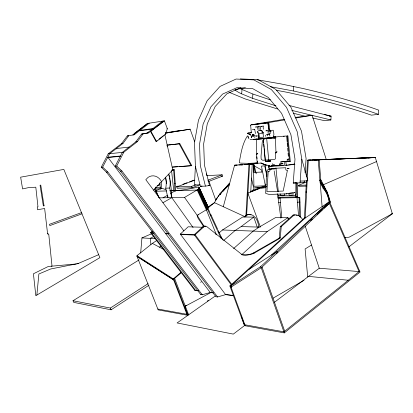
<?xml version="1.0" encoding="UTF-8"?>
<svg xmlns="http://www.w3.org/2000/svg" width="413" height="413" viewBox="0 0 413 413"><rect width="100%" height="100%" fill="white"/><g stroke="black" fill="none" stroke-linecap="round" stroke-linejoin="round"><path stroke-width="0.62" d="M295.878 182.536L295.842 194.585L295.259 195.612L278.847 195.674M270.789 132.63L270.474 133.513M250.536 125.284C250.526 122.46 251.538 136.703 251.434 132.052M248.203 137.152L248.032 136.404L248.182 137.07M284.825 161.302L284.676 164.689M239.421 161.973L239.494 161.266C241.047 152.495 242.529 143.357 247.537 135.774M322.099 206.65L320.008 180.073L321.159 180.28L327.7 193.527L330.224 201.936L329.197 202.628M300.158 181.095L307.861 180.811L301.805 159.17L297.184 131.628L286.524 107.411L271.382 89.544L253.84 79.89L236.081 79.038L220.036 86.425L207.176 100.71L198.483 120.116L194.497 142.681L195.406 166.398L194.404 185.009L199.954 184.802M250.737 192.128L252.245 163.92L234.589 165.174L223.299 206.722M326.193 192.221L327.158 192.313L326.187 192.205L328.02 196.965L329.254 201.849L329.982 202.716L360.043 272.038L284.294 332.899L244.455 325.63L229.891 285.966L304.438 217.961L306.446 180.589M306.652 176.769L307.54 160.208L375.314 157.523L392.35 213.743L348.804 246.902M310.772 160.058L308.32 160.156L305.222 217.971L230.655 286.059L229.891 285.966L230.686 285.404M245.869 216.427L248.987 164.069L253.897 163.853L256.241 173.827M246.607 215.152L249.648 164.023M258.409 138.159L258.724 132.96M276.287 90.24L287.944 92.466A323.596 51.873 6 0 1 371.39 115.165L378.453 114.329L378.726 110.157L373.806 108.402A331.546 54.728 6.1 0 0 302.662 88.439L280.716 83.865L257.16 79.74M312.589 117.973L324.639 120.71L330.875 119.966L331.133 116.311L289.105 105.449M229.52 183.821L229.489 183.47L229.158 183.568L219.298 194.75L216.649 198.519L214.502 202.685L207.997 207.946M304.412 180.909L304.314 182.185L300.029 182.851L293.24 183.088L294.996 159.041L290.922 134.731L281.558 113.301L268.228 97.38L252.715 88.645L236.928 87.685L222.576 94.081L211.007 106.714L203.144 124.024L199.52 144.251L200.315 165.556L205.416 186.118L209.53 185.53L204.435 165.05L203.655 143.838L207.311 123.694L215.209 106.451L226.814 93.87L240.624 87.752M378.453 114.329L373.533 112.604A331.685 53.365 6 0 0 302.321 92.977L293.328 90.958L293.674 86.389M300.029 182.851L301.805 159.17M305.042 172.629L306.11 158.613L301.505 131.21L290.86 107.117L275.708 89.337L258.151 79.735L240.361 78.888M275.894 105.816L252.544 98.325L252.885 94.035L242.018 89.471A59.142 13.748 3.2 0 1 240.552 88.785M252.544 98.325L241.662 93.849L242.018 89.471M140.668 252.978L141.943 237.914L151.731 233.696M233.588 248.574L253.2 231.094L259.204 227.109L275.734 217.47L287.892 217.646L288.434 219.241L287.892 217.646L267.221 231.605L241.688 254.733L243.211 254.935A34.026 25.317 -89.2 0 0 253.252 253.055L278.729 238.42L279.271 237.857L280.272 226.587L293.013 215.121A12.917 9.101 -89.1 0 1 295.14 214.93M233.521 295.527L225.426 294.407L180.316 234.083L195.163 234.765L204.425 226.293A3.918 3.041 -88.1 0 1 206.887 226.696L242.137 254.718A34.078 25.332 -89.2 0 0 254.222 253.123L279.715 238.466L280.251 237.903L281.253 226.618L293.999 215.132A12.932 9.101 -89.1 0 1 297.179 215.111L298.212 215.457A12.932 9.101 -89.1 0 1 301.031 217.465L301.836 218.431A12.932 9.101 -89.1 0 1 302.553 219.52M36.86 295.052L38.879 273.984L50.722 268.971L77.949 263.613L98.666 254.666M203.583 226.474L198.638 219.081A8.926 4.089 40.7 0 1 197.161 215.338L206.35 209.742L207.615 208.632L208.312 207.372L199.118 187.357L198.472 187.058A3.278 0.976 -25 0 0 197.863 187.125L194.182 187.941A97.835 26.236 -23.8 0 1 186.253 189.422L184.379 189.712A97.835 26.236 -23.8 0 1 177.316 190.548L175.494 190.682M275.414 158.117C276.235 156.078 274.072 152.278 277.113 151.788L276.245 152.294M169.805 190.847L197.202 190.073L198.787 188.653L199.118 187.357M270.649 160.905L265.838 161.235L270.861 160.91M275.982 152.96L276.127 152.495M251.135 124.943L267.789 122.878L268.992 130.043L269.575 130.539L270.68 130.436M164.431 120.864L150.482 131.427L156.052 141.514L156.542 141.458L165.329 134.478L167.348 128.768L164.431 120.864L147.348 123.456L134.065 133.667L134.524 133.606M256.876 154.441L257.82 153.326L256.896 153.657L256.365 154.803L257.242 162.552M288.207 160.6L288.067 158.99L288.548 158.829M280.169 193.831C278.914 196.598 286.101 196.573 284.5 193.878M148.747 132.779L141.597 134.06L135.784 141.876L122.279 152.387L115.222 166.124L116.724 166.005L123.792 152.227L137.317 141.69L143.135 133.853L148.747 132.779L163.94 120.937M101.242 167.224L102.661 167.115L109.641 153.698L122.986 143.419L128.737 135.784L127.276 135.975L121.536 143.595L108.206 153.848L101.242 167.224L106.384 172.123L200.728 294.536L202.282 294.758L210.222 292.492L213.34 292.925M275.585 158.613L274.867 159.284L273.354 159.526L262.771 160.254L261.527 159.619L261.114 158.592L261.037 156.171L262.26 141.974C262.89 136.063 272.482 139.945 275.92 137.963M287.159 161.085L287.211 159.335L288.641 159.17M293.421 194.895L289.498 195.251L288.759 194.053L289.389 193.196L292.822 193.145L293.436 193.754M222.994 191.245L224.249 189.825M229.545 183.527L220.79 193.047L221.322 193.134M153.579 190.13L172.779 169.789L164.839 134.54L165.329 134.478M220.057 193.95L220.588 194.038C220.026 193.506 219.071 195.091 220.057 193.95L229.205 184.983M220.124 194.492L219.592 194.404L220.542 194.079L220.01 193.991M304.438 217.961L305.222 217.971L329.254 201.849L330.219 201.942L329.254 201.849L277.082 251.476L260.526 266.741L230.655 286.059L245.224 325.769M204.889 226.154A3.913 3.036 -88.1 0 0 203.475 226.262L194.218 234.723L231.378 285.058M180.316 234.083L188.168 226.794L203.088 227.284M329.347 203.304L329.982 202.716L329.295 203.191L359.073 271.578L319.259 268.223L274.242 302.44M310.545 220.635L312.445 218.89M317.184 214.517L322.398 209.711M323.823 208.4L329.982 202.716L277.866 252.42L261.326 267.701L231.048 287.138M271.372 255.11L329.254 201.849M152.727 231.533L151.37 232.751L195.679 290.473L198.225 290.607M198.152 290.819L194.843 290.36L150.564 232.715L152.371 231.089M223.619 240.552L235.198 230.439L241.146 226.572L253.758 217.135L257.366 227.439M219.107 232.875L222.468 229.979L242.761 216.97L253.758 217.135M244.052 217.057L246.933 214.6A12.065 8.941 -88.8 0 1 250.061 214.579M245.09 216.918L247.795 214.61A12.08 8.947 -88.8 0 1 250.923 214.59L252.911 215.39L255.492 217.692A12.08 8.947 -88.8 0 1 257.722 222.333A9.127 6.737 -88.8 0 1 258.579 225.472L258.646 226.138A9.127 6.737 -88.8 0 1 258.667 227.491M181.741 272.322L173.894 279.018L173.259 278.94L136.971 255.683L152.366 243.381L156.651 240.572M173.403 279.694L173.259 278.94L181.08 272.27M159.485 247.186L160.987 245.972M173.739 279.906L137.137 256.427L137.384 256.23L137.039 256.437L158.179 309.895L187.894 315.315L173.894 279.018L174.658 278.512L188.643 314.789M359.728 271.052L283.922 331.845L244.857 324.778M156.052 141.514L157.028 140.74M158.979 139.191L163.372 135.701M147.204 132.986L162.376 121.174L162.608 121.603M127.276 135.975L134.277 134.726L149.294 123.162M147.808 123.384L132.81 134.922L134.277 134.726M244.455 325.63L233.309 334.112L177.1 322.935L215.359 295.93M250.567 191.782L254.021 189.247L265.977 187.657M284.707 331.216L262.043 267.139L261.217 267.722L284.294 332.899M231.295 286.978L231.652 286.725M207.28 301.077L208.333 300.334M200.599 282.332L201.379 281.8M208.075 206.898L214.502 202.685L244.677 216.541M198.126 189.345L184.554 197.44L159.263 197.858L154.591 189.108M139.047 259.932L73.013 300.747L73.705 302.378L111.076 309.807L148.897 285.259M73.013 300.747L110.354 308.052L148.097 283.633M260.97 267.825L262.043 267.139M248.832 269.457L277.082 251.476L277.866 252.42L276.307 253.406M311.51 245.017L305.119 248.962L307.695 277.015M273.008 298.191L304.02 280.303M162.954 202.737L171.782 197.651A26.014 5.374 81.7 0 0 169.991 180.419M163.032 197.796L167.363 195.323M170.615 193.47L175.489 190.687L175.737 191.198M51.305 266.204L52.012 266.075L48.78 234.45L48.073 234.558L47.96 233.459L47.572 233.665L44.64 208.488L37.568 209.752L37.253 206.913L37.975 206.81L35.807 187.187L28.445 187.647L22.581 188.911L20.65 177.172L63.845 169.413L99.889 257.66L35.817 295.667L33.417 273.783L48.295 266.478L75.997 263.995M186.361 305.527L184.57 306.482L187.93 315.207M184.528 306.591L211.348 292.285M272.379 163.734L272.193 164.147L274.588 164.751M150.921 244.579L150.28 238.286L153.615 236.572M323.384 184.725L376.532 161.55M306.126 191.926L305.832 192.055L306.611 192.04M306.405 186.098L298.697 186.34L298.48 185.365L306.709 181.875M265.079 185.246L266.266 184.766M247.542 193.181L247.248 193.299L259.674 188.467L259.457 187.543L266.39 186.65M250.67 191.9L259.013 188.488L258.719 187.234M194.869 180.151L176.805 186.903L177.151 188.282L192.06 187.765L199.815 184.812M208.162 181.637L222.478 176.191L222.148 174.813L206.913 175.644L206.263 173.837M176.805 186.903L191.709 186.351L195.891 184.766M207.827 180.244L222.148 174.813M176.325 186.717L178.132 186.041M182.944 184.244L187.156 182.67M189.567 181.772L193.78 180.197M81.495 212.623L49.477 224.3L49.839 225.591L81.986 213.826M157.126 185.757L160.146 184.652M268.197 133.781L267.965 130.849M283.375 165.133L270.918 165.897L277.98 165.437M260.562 129.61L260.149 126.492M263.349 129.274L263.122 126.357M254.775 137.544L254.821 136.414M115.222 166.124L120.441 171.158L215.947 296.73L217.579 296.968L225.586 294.624L233.681 295.744M265.492 136.367L265.564 135.227M270.763 130.425L270.463 130.513L273.055 130.209L273.38 130.513L273.938 134.39L273.194 137.188L250.087 139.666M200.728 294.536L201.947 294.19M76.803 263.84L78.439 263.401M269.601 169.304L267.242 170.027L266.308 179.092L265.678 193.408L269.188 194.446L286.054 193.878L295.042 192.375L294.185 192.417M172.159 167.131L191.808 165.685L179.846 143.714L167.069 145.133L167.25 146.398M235.498 89.559L245.389 87.742M269.23 165.267L269.343 166.46L286.224 165.443L294.588 164.095M269.343 166.46L270.608 166.232M277.216 193.635L277.872 197.306L297.597 196.903L297.355 183M277.872 197.306L278.574 197.182M269.049 134.483L268.465 134.586L269.297 134.493M285.667 161.349L280.473 162.046L284.206 161.442M47.557 233.526L47.96 233.459M284.392 119.238L251.31 124.793L268.047 122.692L284.48 119.92M295.775 118.015L312.12 115.258L326.327 159.717M252.018 164.229L253.267 164.018L248.987 164.069M266.54 130.745L265.884 130.854L268.435 130.529M170.115 144.803L170.791 144.695M167.069 145.133L179.846 143.714M266.963 134.731L267.872 134.628M299.967 202.096L297.406 202.225M165.51 132.826L179.412 130.58L178.359 130.72M166.124 133.027L190.125 129.176L194.704 141.85M165.288 133.192L190.125 129.176M261.708 126.275L261.057 126.378L263.577 126.042M256.215 126.956L255.564 127.059L258.058 126.729M297.019 197.76L299.807 197.62L300.514 217.341M280.855 218.136L278.083 198.013L299.807 197.62M293.24 183.088L295.687 182.706M278.083 198.013L280.267 197.884M174.88 190.956L174.58 183.537L175.251 183.439L174.343 169.8L172.175 169.939M195.406 166.398L200.326 186.294L202.081 186.041M152.908 128.546L139.924 130.379L140.157 130.797L153.146 128.975M166.857 128.835L167.348 128.768M141.597 134.06L143.135 133.853M172.045 169.991L174.343 169.8M295.135 117.437L312.12 115.258M285.879 161.772L290.298 161.437L287.907 135.975L287.18 136.047L289.57 161.529L285.879 161.772L286.224 165.443M289.57 161.529L290.298 161.437M252.054 124.669L268.796 122.563L269.916 130.823M266.468 134.819L267.438 134.762L267.67 135.82M329.28 116.28L331.154 116.048L324.288 114.484M258.295 126.719L260.185 126.461M256.865 187.652L264.97 186.661M265.063 186.764L256.545 187.812L254.532 187.321M121.536 143.595L122.986 143.419M135.784 141.876L137.317 141.69M252.415 129.708L254.79 129.393M258.12 130.807L262.105 130.307M259.937 130.591L261.697 130.508L262.069 132.475M251.083 132.8L249.875 132.924M257.108 135.815L255.724 136.006L256.788 136.192M129.078 147.095L116.358 148.525L116.6 148.948M108.206 153.848L123.792 152.227M251.682 132.64L248.125 133.131M270.866 137.813L253.365 139.697C265.007 138.959 276.276 136.275 287.907 135.975M270.112 138.272L271.393 138.143M273.953 137.885L275.234 137.756M283.499 136.424L284.227 136.352M107.912 157.518L120.529 156.295L120.42 156.006L107.803 157.234L210.062 292.28L213.18 292.714M344.695 237.583L349.109 237.201L392.35 213.743L391.56 213.733M265.714 138.696L266.912 138.598M234.589 165.174L236.985 165.148M238.864 165.004L242.617 164.715M244.496 164.575L248.249 164.286M269.735 165.458L268.641 165.541L269.415 169.242M172.908 167.002L177.848 166.656M179.056 166.573L189.985 165.814M106.384 172.123L107.819 172.025L202.282 294.758M120.441 171.158L121.954 171.054L217.579 296.968M270.205 161.065L265.59 161.38L270.458 161.075M257.707 163.021L248.136 163.749L257.64 163.114M252.245 163.92L251.615 164.09M361.783 158.386L364.333 158.22M368.153 157.978L375.314 157.523L311.381 160.037M294.928 164.524L288.522 164.911M290.726 164.389L294.51 164.157M279.188 165.112L281.005 165.004M272.198 165.536L274.051 165.422M286.023 165.055L287.272 164.983M240.603 163.125L249.044 163.362L257.903 162.908M286.054 193.878L287.014 193.831M310.478 160.208L309.084 160.27L311.015 160.192M314.185 160.027L319.125 159.79L320.813 179.96M235.105 165.293L237.041 165.195M240.908 165.004L242.839 164.911M221.218 176.253L222.478 176.191M314.871 160.032L375.314 157.523M266.958 164.87L265.383 164.921L260.846 163.037L261.682 163.083M307.54 160.208L310.602 160.089M311.877 160.037L374.524 157.57M208.255 185.571L209.53 185.53M303.08 182.231L304.314 182.185M200.326 186.294L205.416 186.118M165.701 177.466A16.432 9.499 -85.6 0 1 165.737 188.178L169.671 188.049L171.782 197.651L193.072 227.517M298.48 185.365L306.183 185.112M155.525 187.621L160.647 187.456M154.586 188.989L160.987 188.798M264.594 186.387L266.447 186.33M166.651 190.94L155.288 191.26L158.644 189.33L161.865 188.282A3.082 0.862 -25.7 0 1 162.283 188.307L163.739 188.917A98.965 26.778 -23.6 0 0 165.618 189.505M260.768 163.052L253.406 163.677L253.943 186.304L265.383 185.736M297.597 196.903L295.832 197.042L295.522 193.893M278.682 202.36L280.437 202.344M246.933 214.6L247.795 214.61M293.013 215.121L293.999 215.132M280.272 226.587L281.253 226.618M241.146 226.572L259.204 227.109M202.7 226.727L203.645 226.758M222.468 229.979L267.221 231.605M279.271 237.857L280.251 237.903M278.729 238.42L279.715 238.466M150.564 232.715L153.254 232.839M165.427 233.397L168.597 233.541M151.633 233.092L154.142 233.211M165.696 233.748L168.225 233.866M180.584 234.439L194.492 235.09M254.707 129.434L255.523 133.559M248.672 163.341L249.044 163.362M194.843 290.36L196.113 290.427M150.28 238.286L155.365 238.569M141.943 237.914L150.91 238.42M207.527 206.577L208.286 207.125M253.252 253.055L254.222 253.123M328.562 198.859L329.533 198.947M328.81 199.84L329.78 199.923M329.042 200.837L330.013 200.919M327.721 196.051L328.686 196.134M328.02 196.965L328.985 197.053M328.299 197.904L329.264 197.987M326.378 192.618L327.339 192.706M326.735 193.439L327.7 193.527M327.081 194.286L328.041 194.373M327.406 195.153L328.371 195.241M320.034 181.808L325.888 191.709L326.848 191.797L327.153 192.308L326.781 191.704M308.532 276.38L348.278 280.236M325.465 190.754L326.182 192.2L325.888 191.709L326.843 191.808L325.181 188.999M325.888 191.709L326.874 191.849M319.925 180.491L320.085 180.099L321.159 180.28M308.32 160.156L309.239 160.265M195.525 290.272L197.997 290.613M216.18 199.324L216.706 199.402M216.649 198.519L217.176 198.596M217.14 197.729L217.666 197.806M218.183 196.206L218.709 196.283M218.73 195.468L219.257 195.55M270.257 86.663L293.328 90.958M157.838 309.027L186.903 314.288M229.158 183.568L229.685 183.671M229.783 183.599L229.261 183.501L229.525 183.682M330.875 119.966L291.759 110.354M304.562 116.063L293.457 113.265M277.675 109.011L245.245 98.96L228.957 92.218M250.676 214.775L251.073 214.905M270.438 99.879L252.885 94.035M296.193 215.101L297.226 215.447M152.366 243.381L163.966 249.576M137.039 256.437L173.641 279.921M102.661 167.115L107.819 172.025M116.724 166.005L121.954 171.054M265.301 160.461L263.324 138.887M260.526 266.741L261.326 267.701M230.655 286.059L231.399 286.963M183.831 230.815L145.804 179.67L148.153 177.322A12.24 10.01 88 0 1 161.555 181.679M195.163 234.765L231.734 284.345M184.554 197.44L197.161 215.338L204.337 226.639M325.816 191.586L325.294 190.837A22.24 11.616 -85.6 0 0 323.214 188.695L320.075 181.875M325.919 191.756L326.182 192.2M122.279 152.387L122.532 152.82M278.341 195.024L278.543 195.38M150.967 131.365L156.542 141.458M179.17 143.822L191.131 165.814M248.136 137.261L248.936 138.758M319.946 180.135L326.146 192.128M322.362 183.057L326.384 190.775L325.429 190.682L320.214 180.176M206.836 209.365L197.693 189.706M197.202 190.073L206.35 209.742L216.433 234.832M198.942 187.197L208.312 207.372M199.159 188.044L208.255 207.651M199.149 188.214L199.949 189.934M201.812 193.955L203.144 196.825M206.608 204.29L207.677 206.588M199.009 188.338L208.116 207.956M198.787 188.653L207.904 208.286M207.951 208.348L209.85 212.442M210.393 213.609L217.718 229.396M218.26 230.562L222.602 239.917M210.444 214.223L210.986 215.39M218.312 231.172L218.859 232.338M221.027 237.016L221.843 238.766M198.493 188.994L207.615 208.632M207.094 208.245L221.012 238.208M198.183 189.469L207.259 208.999M215.472 233.231L215.978 234.408M110.354 308.052L111.076 309.807M173.259 278.94L187.254 315.202M247.908 193.289L260.417 227.129M162.376 121.174L162.552 121.649M241.207 316.022L244.708 325.547M208.901 181.142L215.844 200.362M305.253 226.288L319.259 268.223M191.709 186.351L192.06 187.765M253.236 163.894L255.182 172.175M251.367 177.993L254.021 189.247M136.971 255.683L137.137 256.427M165.737 188.178L167.854 197.719A25.843 5.214 81.7 0 0 167.792 195.922M269.152 169.258L268.378 165.561L265.084 165.825L267.02 175.303M266.943 176.583L264.754 165.845L261.46 166.098L265.337 185.556M277.577 191.41L274.149 170.92M160.636 189.18L159.578 182.882M275.471 138.592L275.961 152.913M258.017 135.645L258.342 137.978M252.679 134.726L252.937 136.589M257.598 127.039L257.96 129.687M268.047 122.692L269.173 130.973M269.606 134.153L269.865 136.068M273.989 169.712L273.819 168.385M258.822 126.858L259.178 129.512M161.111 182.169L161.793 188.493M171.571 170.657L173.728 190.842M256.907 156.78L257.092 158.654M257.345 161.147L257.536 163.021M275.941 167.869L278.3 191.534M278.682 195.37L278.873 197.29M266.71 138.789L268.76 160.347M263.303 139.775L263.602 142.929M263.721 144.189L264.021 147.343M264.144 148.603L265.285 160.59M296.937 196.815L298.568 215.571M279.973 197.068L281.795 217.77M318.191 159.681L319.91 180.305M286.699 136.512L287.123 141.613M287.226 142.888L287.546 146.713M287.649 147.988L287.913 151.179M288.073 153.089L288.336 156.279M173.666 169.888L174.58 183.537M175.251 183.439L175.551 190.858M299.095 197.734L299.781 216.835M256.416 138.835L256.747 153.982M296.627 182.484L296.885 197.027M241.662 93.849A59.178 13.412 3.3 0 1 234.883 89.673M206.304 210.026A7.062 3.82 51.9 0 1 206.35 209.742M198.142 214.997A7.124 3.779 52 0 1 198.188 214.714M169.325 176.96A26.014 5.374 81.7 0 0 168.695 174.116A16.546 9.628 -85.6 0 1 169.671 188.049M169.526 177.936A26.014 5.374 81.7 0 1 169.81 179.418M159.263 197.858A26.602 23.19 75.6 0 1 155.479 187.074M165.401 177.167A25.843 5.214 81.7 0 1 166.232 181.601M166.315 182.107A25.843 5.214 81.7 0 1 166.553 183.62M205.163 226.231A3.913 3.036 -88.1 0 1 205.695 226.489M175.319 190.687A98.965 26.778 -23.6 0 1 170.032 190.336M252.833 134.333L252.875 136.517L253.515 136.305L252.823 135.691L252.833 134.333M268.202 171.478L266.906 191.611L283.199 191.064L287.453 170.161L286.581 170.326L285.853 169.846L285.76 167.719L270.572 168.535L269.761 171.013L268.889 171.55L268.202 171.478M257.965 132.965L257.743 131.303L258.011 132.981M259.297 137.049L259.333 137.384L263.504 137.199L263.045 133.373L258.972 133.729L259.297 137.049M247.63 133.249L249.911 134.71L250.288 134.142L249.88 134.695L247.64 133.151L249.344 133.048L247.63 133.249M270.623 131.174L270.985 131.556C269.895 131.546 270.608 132.537 270.561 131.587L270.985 131.556L270.623 131.174M258.094 126.858L258.156 126.879M253.024 134.375L252.823 135.691L255.069 135.361L253.024 134.375M251.6 136.517L251.218 135.929L251.693 137.581L251.218 135.929L251.6 136.517M239.891 162.867L239.685 162.655L239.891 162.867M269.152 169.567L274.862 168.375L269.152 169.567M262.539 131.799L262.172 132.537L262.539 131.799M269.255 131.773L268.858 131.551L269.255 131.773M269.684 133.316L269.513 133.084L269.684 133.316M262.709 132.052L262.209 132.578L262.709 132.052M44.046 205.798L43.339 205.937L40.056 185.236L40.768 185.107L44.046 205.798M282.9 163.594L279.307 164.1L282.9 163.594M275.781 136.796L273.272 137.064L275.781 136.796M261.93 172.051L253.897 172.402L253.742 165.598L261.512 169.929L261.93 172.051M288.997 168.427L287.298 168.437L288.997 168.427M265.358 164.901L261.935 163.471L265.358 164.901M263.551 132.965L263.22 132.666L263.551 132.965M250.712 135.134L250.639 134.612L250.712 135.134"/></g></svg>
